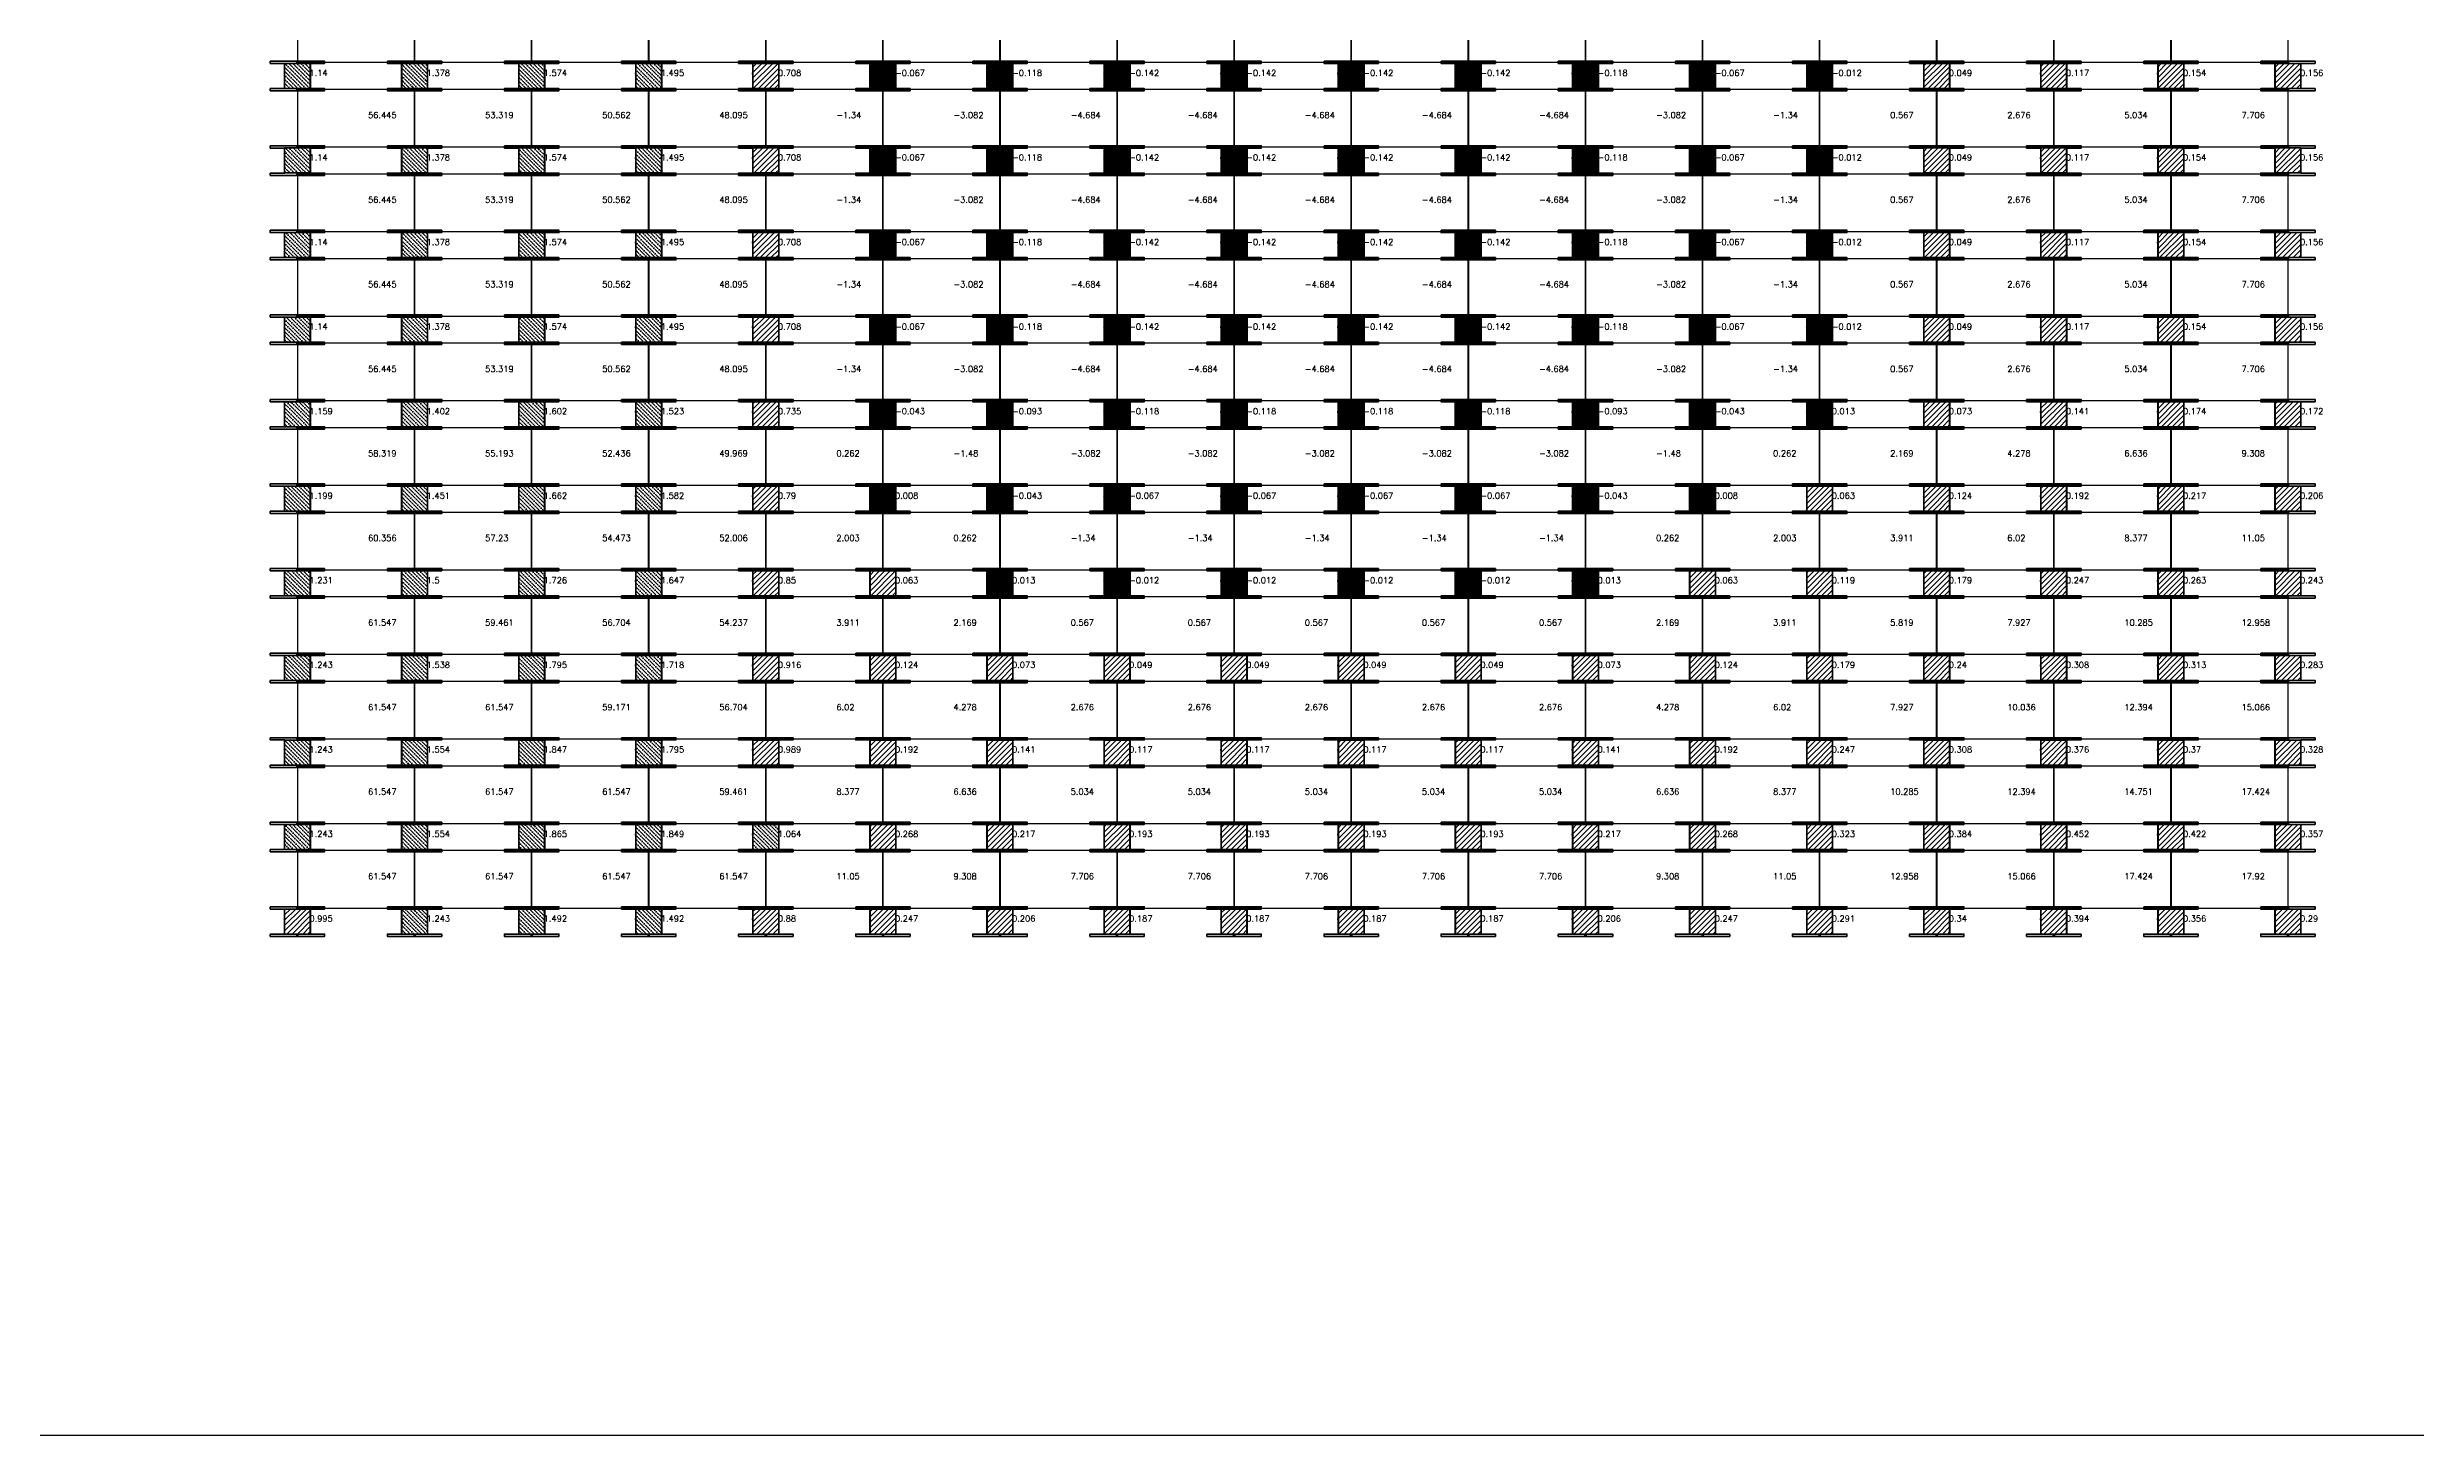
# Model space of a CAD drawing. Header units: inches. Extents: x 2273 to 14350, y -445 to 7742.
# Drawn here: x 10015 to 11584, y 5932 to 6850 of the extents above; entities that cross this region are included whole.
import ezdxf

# ---------------------------------------------------------------- set-up
doc = ezdxf.new("R2010")
doc.units = ezdxf.units.IN
doc.header["$LTSCALE"] = 50
doc.header["$MEASUREMENT"] = 0
for name, color, linetype, lineweight in [('E-PANELS', 140, 'Continuous', 30), ('E2-ECOFEET', 254, 'Continuous', 35), ('E3-ECOFEET', 254, 'Continuous', 35), ('HATCH 1', 5, 'Continuous', 35), ('HATCH 2', 140, 'Continuous', 35), ('HATCH 7', 20, 'Continuous', 35)]:
    doc.layers.add(name, color=color, linetype=linetype, lineweight=lineweight)
doc.layers.add('EF3 TEXT', color=7, linetype='Continuous', plot=False)
doc.layers.add('IFI PERIMETER', color=231, linetype='FENCE', plot=False)
doc.layers.get('E2-ECOFEET').off()
doc.styles.add('mytext', font='romans.shx')
doc.styles.get("Standard").update_dxf_attribs({"font": 'arial.ttf'})
doc.linetypes.add('FENCE', pattern='A,0.5,-0.1,["X",Standard,S=0.1,R=0,X=-0.035,Y=-0.05],-0.1', length=0.7)

# ---------------------------------------------------------------- blocks, each defined once
blk = doc.blocks.new('EF3_HATCH_2')
at = {"layer": 'HATCH 2'}
h = blk.add_hatch(dxfattribs=at)
h.set_pattern_fill('ANSI36', color=256, scale=15, angle=90)
h.set_pattern_definition([(135, (-119.168, -90.9187), (-3.64602, 0.994369), [4.6875, -0.9375, 0, -0.9375])])
h.paths.add_polyline_path([(-8.5, -8.25), (8.5, -8.25), (8.5, 8.25), (-8.5, 8.25)])
blk.add_lwpolyline([(-8.5, -8.25), (8.5, -8.25), (8.5, 8.25), (-8.5, 8.25)], close=True, dxfattribs=at)
blk = doc.blocks.new('EF3_HATCH_1')
at = {"layer": 'HATCH 1'}
h = blk.add_hatch(dxfattribs=at)
h.set_pattern_fill('ANSI31', color=256, scale=20)
h.set_pattern_definition([(45, (-119.168, -90.9187), (-1.767767, 1.767767), [])])
h.paths.add_polyline_path([(-8.5, -8.25), (8.5, -8.25), (8.5, 8.25), (-8.5, 8.25)])
blk.add_lwpolyline([(-8.5, -8.25), (8.5, -8.25), (8.5, 8.25), (-8.5, 8.25)], close=True, dxfattribs=at)
blk = doc.blocks.new('EF3_HATCH_7')
at = {"layer": 'HATCH 7'}
h = blk.add_hatch(color=256, dxfattribs=at)
h.dxf.hatch_style = 1
h.paths.add_polyline_path([(-8.5, -8.25), (8.5, -8.25), (8.5, 8.25), (-8.5, 8.25)])
blk.add_lwpolyline([(-8.5, -8.25), (8.5, -8.25), (8.5, 8.25), (-8.5, 8.25)], close=True, dxfattribs=at)
blk = doc.blocks.new('ET 335W 10DEG')
at = {"layer": 'E-PANELS'}
blk.add_lwpolyline([(0, 0), (77.01, 0), (77.01, -38.48), (0, -38.48)], close=True, dxfattribs=at)
blk = doc.blocks.new('EF3')
at = {"layer": 'E3-ECOFEET', "color": 5}
for points in [[(0, 0), (0, -1.5), (9.4, -1.5), (9.4, -18.1), (0, -18.1), (0, -19.6), (36, -19.6), (36, -18.1), (26.6, -18.1), (26.6, -1.5), (36, -1.5), (36, 0), (0, 0)], [(8.8, -8.1), (8.9, -8.1)]]:
    blk.add_lwpolyline(points, dxfattribs=at)
at = {"layer": 'E3-ECOFEET'}
for points in [[(17.2, -1), (17.8, -1), (17.8, -0.5)], [(18.2, -0.5), (18.2, -1), (18.8, -1)], [(17.2, -18.5), (17.8, -18.5), (17.8, -19)], [(18.2, -19), (18.2, -18.5), (18.8, -18.5)]]:
    blk.add_lwpolyline(points, dxfattribs=at)

msp = doc.modelspace()

# ---------------------------------------------------------------- linework, layer by layer
at = {"layer": 'IFI PERIMETER'}
msp.add_lwpolyline([(8143.4, 7741.9), (14350, 7741.9), (14350, 5931.6), (8143.4, 5931.6)], close=True, dxfattribs=at)

# ---------------------------------------------------------------- block references
at = {"layer": 'E-PANELS'}
for p in [(10181.2, 6878.8), (10258.7, 6878.8), (10336.2, 6878.8), (10413.7, 6878.8), (10491.2, 6878.8), (10568.7, 6878.8), (10646.3, 6878.8), (10723.8, 6878.8), (10801.3, 6878.8), (10878.8, 6878.8), (10956.3, 6878.8), (11033.8, 6878.8), (11111.3, 6878.8), (11188.8, 6878.8), (11266.3, 6878.8), (11343.8, 6878.8), (11421.4, 6878.8), (10181.2, 6822.8), (10258.7, 6822.8), (10336.2, 6822.8), (10413.7, 6822.8), (10491.2, 6822.8), (10568.7, 6822.8), (10646.3, 6822.8), (10723.8, 6822.8), (10801.3, 6822.8), (10878.8, 6822.8), (10956.3, 6822.8), (11033.8, 6822.8), (11111.3, 6822.8), (11188.8, 6822.8), (11266.3, 6822.8), (11343.8, 6822.8), (11421.4, 6822.8), (10181.2, 6766.8), (10258.7, 6766.8), (10336.2, 6766.8), (10413.7, 6766.8), (10491.2, 6766.8), (10568.7, 6766.8), (10646.3, 6766.8), (10723.8, 6766.8), (10801.3, 6766.8), (10878.8, 6766.8), (10956.3, 6766.8), (11033.8, 6766.8), (11111.3, 6766.8), (11188.8, 6766.8), (11266.3, 6766.8), (11343.8, 6766.8), (11421.4, 6766.8), (10181.2, 6710.8), (10258.7, 6710.8), (10336.2, 6710.8), (10413.7, 6710.8), (10491.2, 6710.8), (10568.7, 6710.8), (10646.3, 6710.8), (10723.8, 6710.8), (10801.3, 6710.8), (10878.8, 6710.8), (10956.3, 6710.8), (11033.8, 6710.8), (11111.3, 6710.8), (11188.8, 6710.8), (11266.3, 6710.8), (11343.8, 6710.8), (11421.4, 6710.8), (10181.2, 6654.9), (10258.7, 6654.9), (10336.2, 6654.9), (10413.7, 6654.9), (10491.2, 6654.9), (10568.7, 6654.9), (10646.3, 6654.9), (10723.8, 6654.9), (10801.3, 6654.9), (10878.8, 6654.9), (10956.3, 6654.9), (11033.8, 6654.9), (11111.3, 6654.9), (11188.8, 6654.9), (11266.3, 6654.9), (11343.8, 6654.9), (11421.4, 6654.9), (10181.2, 6598.9), (10258.7, 6598.9), (10336.2, 6598.9), (10413.7, 6598.9), (10491.2, 6598.9), (10568.7, 6598.9), (10646.3, 6598.9), (10723.8, 6598.9), (10801.3, 6598.9), (10878.8, 6598.9), (10956.3, 6598.9), (11033.8, 6598.9), (11111.3, 6598.9), (11188.8, 6598.9), (11266.3, 6598.9), (11343.8, 6598.9), (11421.4, 6598.9), (10181.2, 6542.9), (10258.7, 6542.9), (10336.2, 6542.9), (10413.7, 6542.9), (10491.2, 6542.9), (10568.7, 6542.9), (10646.3, 6542.9), (10723.8, 6542.9), (10801.3, 6542.9), (10878.8, 6542.9), (10956.3, 6542.9), (11033.8, 6542.9), (11111.3, 6542.9), (11188.8, 6542.9), (11266.3, 6542.9), (11343.8, 6542.9), (11421.4, 6542.9), (10181.2, 6487), (10258.7, 6487), (10336.2, 6487), (10413.7, 6487), (10491.2, 6487), (10568.7, 6487), (10646.3, 6487), (10723.8, 6487), (10801.3, 6487), (10878.8, 6487), (10956.3, 6487), (11033.8, 6487), (11111.3, 6487), (11188.8, 6487), (11266.3, 6487), (11343.8, 6487), (11421.4, 6487), (10181.2, 6431), (10258.7, 6431), (10336.2, 6431), (10413.7, 6431), (10491.2, 6431), (10568.7, 6431), (10646.3, 6431), (10723.8, 6431), (10801.3, 6431), (10878.8, 6431), (10956.3, 6431), (11033.8, 6431), (11111.3, 6431), (11188.8, 6431), (11266.3, 6431), (11343.8, 6431), (11421.4, 6431), (10181.2, 6375), (10258.7, 6375), (10336.2, 6375), (10413.7, 6375), (10491.2, 6375), (10568.7, 6375), (10646.3, 6375), (10723.8, 6375), (10801.3, 6375), (10878.8, 6375), (10956.3, 6375), (11033.8, 6375), (11111.3, 6375), (11188.8, 6375), (11266.3, 6375), (11343.8, 6375), (11421.4, 6375), (10181.2, 6319), (10258.7, 6319), (10336.2, 6319), (10413.7, 6319), (10491.2, 6319), (10568.7, 6319), (10646.3, 6319), (10723.8, 6319), (10801.3, 6319), (10878.8, 6319), (10956.3, 6319), (11033.8, 6319), (11111.3, 6319), (11188.8, 6319), (11266.3, 6319), (11343.8, 6319), (11421.4, 6319)]:
    msp.add_blockref('ET 335W 10DEG', p, dxfattribs=at)
at = {"layer": 'E2-ECOFEET'}
for p in [(10162.9, 6841.3), (10240.5, 6841.3), (10318, 6841.3), (10395.5, 6841.3), (10473, 6841.3), (10550.5, 6841.3), (10628, 6841.3), (10705.5, 6841.3), (10783, 6841.3), (10860.5, 6841.3), (10938, 6841.3), (11015.6, 6841.3), (11093.1, 6841.3), (11170.6, 6841.3), (11248.1, 6841.3), (11325.6, 6841.3), (11403.1, 6841.3), (11480.6, 6841.3), (10162.9, 6785.3), (10240.5, 6785.3), (10318, 6785.3), (10395.5, 6785.3), (10473, 6785.3), (10550.5, 6785.3), (10628, 6785.3), (10705.5, 6785.3), (10783, 6785.3), (10860.5, 6785.3), (10938, 6785.3), (11015.6, 6785.3), (11093.1, 6785.3), (11170.6, 6785.3), (11248.1, 6785.3), (11325.6, 6785.3), (11403.1, 6785.3), (11480.6, 6785.3), (10162.9, 6729.4), (10240.5, 6729.4), (10318, 6729.4), (10395.5, 6729.4), (10473, 6729.4), (10550.5, 6729.4), (10628, 6729.4), (10705.5, 6729.4), (10783, 6729.4), (10860.5, 6729.4), (10938, 6729.4), (11015.6, 6729.4), (11093.1, 6729.4), (11170.6, 6729.4), (11248.1, 6729.4), (11325.6, 6729.4), (11403.1, 6729.4), (11480.6, 6729.4), (10162.9, 6673.4), (10240.5, 6673.4), (10318, 6673.4), (10395.5, 6673.4), (10473, 6673.4), (10550.5, 6673.4), (10628, 6673.4), (10705.5, 6673.4), (10783, 6673.4), (10860.5, 6673.4), (10938, 6673.4), (11015.6, 6673.4), (11093.1, 6673.4), (11170.6, 6673.4), (11248.1, 6673.4), (11325.6, 6673.4), (11403.1, 6673.4), (11480.6, 6673.4), (10162.9, 6617.4), (10240.5, 6617.4), (10318, 6617.4), (10395.5, 6617.4), (10473, 6617.4), (10550.5, 6617.4), (10628, 6617.4), (10705.5, 6617.4), (10783, 6617.4), (10860.5, 6617.4), (10938, 6617.4), (11015.6, 6617.4), (11093.1, 6617.4), (11170.6, 6617.4), (11248.1, 6617.4), (11325.6, 6617.4), (11403.1, 6617.4), (11480.6, 6617.4), (10162.9, 6561.5), (10240.5, 6561.5), (10318, 6561.5), (10395.5, 6561.5), (10473, 6561.5), (10550.5, 6561.5), (10628, 6561.5), (10705.5, 6561.5), (10783, 6561.5), (10860.5, 6561.5), (10938, 6561.5), (11015.6, 6561.5), (11093.1, 6561.5), (11170.6, 6561.5), (11248.1, 6561.5), (11325.6, 6561.5), (11403.1, 6561.5), (11480.6, 6561.5), (10162.9, 6505.5), (10240.5, 6505.5), (10318, 6505.5), (10395.5, 6505.5), (10473, 6505.5), (10550.5, 6505.5), (10628, 6505.5), (10705.5, 6505.5), (10783, 6505.5), (10860.5, 6505.5), (10938, 6505.5), (11015.6, 6505.5), (11093.1, 6505.5), (11170.6, 6505.5), (11248.1, 6505.5), (11325.6, 6505.5), (11403.1, 6505.5), (11480.6, 6505.5), (10162.9, 6449.5), (10240.5, 6449.5), (10318, 6449.5), (10395.5, 6449.5), (10473, 6449.5), (10550.5, 6449.5), (10628, 6449.5), (10705.5, 6449.5), (10783, 6449.5), (10860.5, 6449.5), (10938, 6449.5), (11015.6, 6449.5), (11093.1, 6449.5), (11170.6, 6449.5), (11248.1, 6449.5), (11325.6, 6449.5), (11403.1, 6449.5), (11480.6, 6449.5), (10162.9, 6393.5), (10240.5, 6393.5), (10318, 6393.5), (10395.5, 6393.5), (10473, 6393.5), (10550.5, 6393.5), (10628, 6393.5), (10705.5, 6393.5), (10783, 6393.5), (10860.5, 6393.5), (10938, 6393.5), (11015.6, 6393.5), (11093.1, 6393.5), (11170.6, 6393.5), (11248.1, 6393.5), (11325.6, 6393.5), (11403.1, 6393.5), (11480.6, 6393.5), (10162.9, 6337.6), (10240.5, 6337.6), (10318, 6337.6), (10395.5, 6337.6), (10473, 6337.6), (10550.5, 6337.6), (10628, 6337.6), (10705.5, 6337.6), (10783, 6337.6), (10860.5, 6337.6), (10938, 6337.6), (11015.6, 6337.6), (11093.1, 6337.6), (11170.6, 6337.6), (11248.1, 6337.6), (11325.6, 6337.6), (11403.1, 6337.6), (11480.6, 6337.6), (10162.9, 6281.6), (10240.5, 6281.6), (10318, 6281.6), (10395.5, 6281.6), (10473, 6281.6), (10550.5, 6281.6), (10628, 6281.6), (10705.5, 6281.6), (10783, 6281.6), (10860.5, 6281.6), (10938, 6281.6), (11015.6, 6281.6), (11093.1, 6281.6), (11170.6, 6281.6), (11248.1, 6281.6), (11325.6, 6281.6), (11403.1, 6281.6), (11480.6, 6281.6)]:
    msp.add_blockref('EF3', p, dxfattribs=at)
at = {"layer": 'HATCH 1'}
for p in [(10491, 6831.5), (11266.1, 6831.5), (11343.6, 6831.5), (11421.1, 6831.5), (11498.6, 6831.5), (10491, 6775.6), (11266.1, 6775.6), (11343.6, 6775.6), (11421.1, 6775.6), (11498.6, 6775.6), (10491, 6719.6), (11266.1, 6719.6), (11343.6, 6719.6), (11421.1, 6719.6), (11498.6, 6719.6), (10491, 6663.6), (11266.1, 6663.6), (11343.6, 6663.6), (11421.1, 6663.6), (11498.6, 6663.6), (10491, 6607.6), (11266.1, 6607.6), (11343.6, 6607.6), (11421.1, 6607.6), (11498.6, 6607.6), (10491, 6551.7), (11188.6, 6551.7), (11266.1, 6551.7), (11343.6, 6551.7), (11421.1, 6551.7), (11498.6, 6551.7), (10491, 6495.7), (10568.5, 6495.7), (11111.1, 6495.7), (11188.6, 6495.7), (11266.1, 6495.7), (11343.6, 6495.7), (11421.1, 6495.7), (11498.6, 6495.7), (10491, 6439.7), (10568.5, 6439.7), (10646, 6439.7), (10723.5, 6439.7), (10801, 6439.7), (10878.5, 6439.7), (10956, 6439.7), (11033.6, 6439.7), (11111.1, 6439.7), (11188.6, 6439.7), (11266.1, 6439.7), (11343.6, 6439.7), (11421.1, 6439.7), (11498.6, 6439.7), (10491, 6383.7), (10568.5, 6383.7), (10646, 6383.7), (10723.5, 6383.7), (10801, 6383.7), (10878.5, 6383.7), (10956, 6383.7), (11033.6, 6383.7), (11111.1, 6383.7), (11188.6, 6383.7), (11266.1, 6383.7), (11343.6, 6383.7), (11421.1, 6383.7), (11498.6, 6383.7), (10568.5, 6327.8), (10646, 6327.8), (10723.5, 6327.8), (10801, 6327.8), (10878.5, 6327.8), (10956, 6327.8), (11033.6, 6327.8), (11111.1, 6327.8), (11188.6, 6327.8), (11266.1, 6327.8), (11343.6, 6327.8), (11421.1, 6327.8), (11498.6, 6327.8), (10180.9, 6271.8), (10491, 6271.8), (10568.5, 6271.8), (10646, 6271.8), (10723.5, 6271.8), (10801, 6271.8), (10878.5, 6271.8), (10956, 6271.8), (11033.6, 6271.8), (11111.1, 6271.8), (11188.6, 6271.8), (11266.1, 6271.8), (11343.6, 6271.8), (11421.1, 6271.8), (11498.6, 6271.8)]:
    msp.add_blockref('EF3_HATCH_1', p, dxfattribs=at)
at = {"layer": 'HATCH 2'}
for p in [(10180.9, 6831.5), (10258.5, 6831.5), (10336, 6831.5), (10413.5, 6831.5), (10180.9, 6775.6), (10258.5, 6775.6), (10336, 6775.6), (10413.5, 6775.6), (10180.9, 6719.6), (10258.5, 6719.6), (10336, 6719.6), (10413.5, 6719.6), (10180.9, 6663.6), (10258.5, 6663.6), (10336, 6663.6), (10413.5, 6663.6), (10180.9, 6607.6), (10258.5, 6607.6), (10336, 6607.6), (10413.5, 6607.6), (10180.9, 6551.7), (10258.5, 6551.7), (10336, 6551.7), (10413.5, 6551.7), (10180.9, 6495.7), (10258.5, 6495.7), (10336, 6495.7), (10413.5, 6495.7), (10180.9, 6439.7), (10258.5, 6439.7), (10336, 6439.7), (10413.5, 6439.7), (10180.9, 6383.7), (10258.5, 6383.7), (10336, 6383.7), (10413.5, 6383.7), (10180.9, 6327.8), (10258.5, 6327.8), (10336, 6327.8), (10413.5, 6327.8), (10491, 6327.8), (10258.5, 6271.8), (10336, 6271.8), (10413.5, 6271.8)]:
    msp.add_blockref('EF3_HATCH_2', p, dxfattribs=at)
at = {"layer": 'HATCH 7'}
for p in [(10568.5, 6831.5), (10646, 6831.5), (10723.5, 6831.5), (10801, 6831.5), (10878.5, 6831.5), (10956, 6831.5), (11033.6, 6831.5), (11111.1, 6831.5), (11188.6, 6831.5), (10568.5, 6775.6), (10646, 6775.6), (10723.5, 6775.6), (10801, 6775.6), (10878.5, 6775.6), (10956, 6775.6), (11033.6, 6775.6), (11111.1, 6775.6), (11188.6, 6775.6), (10568.5, 6719.6), (10646, 6719.6), (10723.5, 6719.6), (10801, 6719.6), (10878.5, 6719.6), (10956, 6719.6), (11033.6, 6719.6), (11111.1, 6719.6), (11188.6, 6719.6), (10568.5, 6663.6), (10646, 6663.6), (10723.5, 6663.6), (10801, 6663.6), (10878.5, 6663.6), (10956, 6663.6), (11033.6, 6663.6), (11111.1, 6663.6), (11188.6, 6663.6), (10568.5, 6607.6), (10646, 6607.6), (10723.5, 6607.6), (10801, 6607.6), (10878.5, 6607.6), (10956, 6607.6), (11033.6, 6607.6), (11111.1, 6607.6), (11188.6, 6607.6), (10568.5, 6551.7), (10646, 6551.7), (10723.5, 6551.7), (10801, 6551.7), (10878.5, 6551.7), (10956, 6551.7), (11033.6, 6551.7), (11111.1, 6551.7), (10646, 6495.7), (10723.5, 6495.7), (10801, 6495.7), (10878.5, 6495.7), (10956, 6495.7), (11033.6, 6495.7)]:
    msp.add_blockref('EF3_HATCH_7', p, dxfattribs=at)

# ---------------------------------------------------------------- texts
at = {"layer": 'EF3 TEXT', "style": 'mytext'}
for s, p in [('1.14', (10188.9, 6831.5)), ('1.378', (10266.5, 6831.5)), ('1.574', (10344, 6831.5)), ('1.495', (10421.5, 6831.5)), ('0.708', (10499, 6831.5)), ('-0.067', (10576.5, 6831.5)), ('-0.118', (10654, 6831.5)), ('-0.142', (10731.5, 6831.5)), ('-0.142', (10809, 6831.5)), ('-0.142', (10886.5, 6831.5)), ('-0.142', (10964, 6831.5)), ('-0.118', (11041.6, 6831.5)), ('-0.067', (11119.1, 6831.5)), ('-0.012', (11196.6, 6831.5)), ('0.049', (11274.1, 6831.5)), ('0.117', (11351.6, 6831.5)), ('0.154', (11429.1, 6831.5)), ('0.156', (11506.6, 6831.5)), ('56.445', (10227.7, 6803.6)), ('53.319', (10305.2, 6803.6)), ('50.562', (10382.7, 6803.6)), ('48.095', (10460.2, 6803.6)), ('-1.34', (10537.7, 6803.6)), ('-3.082', (10615.2, 6803.6)), ('-4.684', (10692.8, 6803.6)), ('-4.684', (10770.3, 6803.6)), ('-4.684', (10847.8, 6803.6)), ('-4.684', (10925.3, 6803.6)), ('-4.684', (11002.8, 6803.6)), ('-3.082', (11080.3, 6803.6)), ('-1.34', (11157.8, 6803.6)), ('0.567', (11235.3, 6803.6)), ('2.676', (11312.8, 6803.6)), ('5.034', (11390.3, 6803.6)), ('7.706', (11467.9, 6803.6)), ('1.14', (10188.9, 6775.6)), ('1.378', (10266.5, 6775.6)), ('1.574', (10344, 6775.6)), ('1.495', (10421.5, 6775.6)), ('0.708', (10499, 6775.6)), ('-0.067', (10576.5, 6775.6)), ('-0.118', (10654, 6775.6)), ('-0.142', (10731.5, 6775.6)), ('-0.142', (10809, 6775.6)), ('-0.142', (10886.5, 6775.6)), ('-0.142', (10964, 6775.6)), ('-0.118', (11041.6, 6775.6)), ('-0.067', (11119.1, 6775.6)), ('-0.012', (11196.6, 6775.6)), ('0.049', (11274.1, 6775.6)), ('0.117', (11351.6, 6775.6)), ('0.154', (11429.1, 6775.6)), ('0.156', (11506.6, 6775.6)), ('56.445', (10227.7, 6747.6)), ('53.319', (10305.2, 6747.6)), ('50.562', (10382.7, 6747.6)), ('48.095', (10460.2, 6747.6)), ('-1.34', (10537.7, 6747.6)), ('-3.082', (10615.2, 6747.6)), ('-4.684', (10692.8, 6747.6)), ('-4.684', (10770.3, 6747.6)), ('-4.684', (10847.8, 6747.6)), ('-4.684', (10925.3, 6747.6)), ('-4.684', (11002.8, 6747.6)), ('-3.082', (11080.3, 6747.6)), ('-1.34', (11157.8, 6747.6)), ('0.567', (11235.3, 6747.6)), ('2.676', (11312.8, 6747.6)), ('5.034', (11390.3, 6747.6)), ('7.706', (11467.9, 6747.6)), ('1.14', (10188.9, 6719.6)), ('1.378', (10266.5, 6719.6)), ('1.574', (10344, 6719.6)), ('1.495', (10421.5, 6719.6)), ('0.708', (10499, 6719.6)), ('-0.067', (10576.5, 6719.6)), ('-0.118', (10654, 6719.6)), ('-0.142', (10731.5, 6719.6)), ('-0.142', (10809, 6719.6)), ('-0.142', (10886.5, 6719.6)), ('-0.142', (10964, 6719.6)), ('-0.118', (11041.6, 6719.6)), ('-0.067', (11119.1, 6719.6)), ('-0.012', (11196.6, 6719.6)), ('0.049', (11274.1, 6719.6)), ('0.117', (11351.6, 6719.6)), ('0.154', (11429.1, 6719.6)), ('0.156', (11506.6, 6719.6)), ('56.445', (10227.7, 6691.6)), ('53.319', (10305.2, 6691.6)), ('50.562', (10382.7, 6691.6)), ('48.095', (10460.2, 6691.6)), ('-1.34', (10537.7, 6691.6)), ('-3.082', (10615.2, 6691.6)), ('-4.684', (10692.8, 6691.6)), ('-4.684', (10770.3, 6691.6)), ('-4.684', (10847.8, 6691.6)), ('-4.684', (10925.3, 6691.6)), ('-4.684', (11002.8, 6691.6)), ('-3.082', (11080.3, 6691.6)), ('-1.34', (11157.8, 6691.6)), ('0.567', (11235.3, 6691.6)), ('2.676', (11312.8, 6691.6)), ('5.034', (11390.3, 6691.6)), ('7.706', (11467.9, 6691.6)), ('1.14', (10188.9, 6663.6)), ('1.378', (10266.5, 6663.6)), ('1.574', (10344, 6663.6)), ('1.495', (10421.5, 6663.6)), ('0.708', (10499, 6663.6)), ('-0.067', (10576.5, 6663.6)), ('-0.118', (10654, 6663.6)), ('-0.142', (10731.5, 6663.6)), ('-0.142', (10809, 6663.6)), ('-0.142', (10886.5, 6663.6)), ('-0.142', (10964, 6663.6)), ('-0.118', (11041.6, 6663.6)), ('-0.067', (11119.1, 6663.6)), ('-0.012', (11196.6, 6663.6)), ('0.049', (11274.1, 6663.6)), ('0.117', (11351.6, 6663.6)), ('0.154', (11429.1, 6663.6)), ('0.156', (11506.6, 6663.6)), ('56.445', (10227.7, 6635.6)), ('53.319', (10305.2, 6635.6)), ('50.562', (10382.7, 6635.6)), ('48.095', (10460.2, 6635.6)), ('-1.34', (10537.7, 6635.6)), ('-3.082', (10615.2, 6635.6)), ('-4.684', (10692.8, 6635.6)), ('-4.684', (10770.3, 6635.6)), ('-4.684', (10847.8, 6635.6)), ('-4.684', (10925.3, 6635.6)), ('-4.684', (11002.8, 6635.6)), ('-3.082', (11080.3, 6635.6)), ('-1.34', (11157.8, 6635.6)), ('0.567', (11235.3, 6635.6)), ('2.676', (11312.8, 6635.6)), ('5.034', (11390.3, 6635.6)), ('7.706', (11467.9, 6635.6)), ('1.159', (10188.9, 6607.6)), ('1.402', (10266.5, 6607.6)), ('1.602', (10344, 6607.6)), ('1.523', (10421.5, 6607.6)), ('0.735', (10499, 6607.6)), ('-0.043', (10576.5, 6607.6)), ('-0.093', (10654, 6607.6)), ('-0.118', (10731.5, 6607.6)), ('-0.118', (10809, 6607.6)), ('-0.118', (10886.5, 6607.6)), ('-0.118', (10964, 6607.6)), ('-0.093', (11041.6, 6607.6)), ('-0.043', (11119.1, 6607.6)), ('0.013', (11196.6, 6607.6)), ('0.073', (11274.1, 6607.6)), ('0.141', (11351.6, 6607.6)), ('0.174', (11429.1, 6607.6)), ('0.172', (11506.6, 6607.6)), ('58.319', (10227.7, 6579.7)), ('55.193', (10305.2, 6579.7)), ('52.436', (10382.7, 6579.7)), ('49.969', (10460.2, 6579.7)), ('0.262', (10537.7, 6579.7)), ('-1.48', (10615.2, 6579.7)), ('-3.082', (10692.8, 6579.7)), ('-3.082', (10770.3, 6579.7)), ('-3.082', (10847.8, 6579.7)), ('-3.082', (10925.3, 6579.7)), ('-3.082', (11002.8, 6579.7)), ('-1.48', (11080.3, 6579.7)), ('0.262', (11157.8, 6579.7)), ('2.169', (11235.3, 6579.7)), ('4.278', (11312.8, 6579.7)), ('6.636', (11390.3, 6579.7)), ('9.308', (11467.9, 6579.7)), ('1.199', (10188.9, 6551.7)), ('1.451', (10266.5, 6551.7)), ('1.662', (10344, 6551.7)), ('1.582', (10421.5, 6551.7)), ('0.79', (10499, 6551.7)), ('0.008', (10576.5, 6551.7)), ('-0.043', (10654, 6551.7)), ('-0.067', (10731.5, 6551.7)), ('-0.067', (10809, 6551.7)), ('-0.067', (10886.5, 6551.7)), ('-0.067', (10964, 6551.7)), ('-0.043', (11041.6, 6551.7)), ('0.008', (11119.1, 6551.7)), ('0.063', (11196.6, 6551.7)), ('0.124', (11274.1, 6551.7)), ('0.192', (11351.6, 6551.7)), ('0.217', (11429.1, 6551.7)), ('0.206', (11506.6, 6551.7)), ('60.356', (10227.7, 6523.7)), ('57.23', (10305.2, 6523.7)), ('54.473', (10382.7, 6523.7)), ('52.006', (10460.2, 6523.7)), ('2.003', (10537.7, 6523.7)), ('0.262', (10615.2, 6523.7)), ('-1.34', (10692.8, 6523.7)), ('-1.34', (10770.3, 6523.7)), ('-1.34', (10847.8, 6523.7)), ('-1.34', (10925.3, 6523.7)), ('-1.34', (11002.8, 6523.7)), ('0.262', (11080.3, 6523.7)), ('2.003', (11157.8, 6523.7)), ('3.911', (11235.3, 6523.7)), ('6.02', (11312.8, 6523.7)), ('8.377', (11390.3, 6523.7)), ('11.05', (11467.9, 6523.7)), ('1.231', (10188.9, 6495.7)), ('1.5', (10266.5, 6495.7)), ('1.726', (10344, 6495.7)), ('1.647', (10421.5, 6495.7)), ('0.85', (10499, 6495.7)), ('0.063', (10576.5, 6495.7)), ('0.013', (10654, 6495.7)), ('-0.012', (10731.5, 6495.7)), ('-0.012', (10809, 6495.7)), ('-0.012', (10886.5, 6495.7)), ('-0.012', (10964, 6495.7)), ('0.013', (11041.6, 6495.7)), ('0.063', (11119.1, 6495.7)), ('0.119', (11196.6, 6495.7)), ('0.179', (11274.1, 6495.7)), ('0.247', (11351.6, 6495.7)), ('0.263', (11429.1, 6495.7)), ('0.243', (11506.6, 6495.7)), ('61.547', (10227.7, 6467.7)), ('59.461', (10305.2, 6467.7)), ('56.704', (10382.7, 6467.7)), ('54.237', (10460.2, 6467.7)), ('3.911', (10537.7, 6467.7)), ('2.169', (10615.2, 6467.7)), ('0.567', (10692.8, 6467.7)), ('0.567', (10770.3, 6467.7)), ('0.567', (10847.8, 6467.7)), ('0.567', (10925.3, 6467.7)), ('0.567', (11002.8, 6467.7)), ('2.169', (11080.3, 6467.7)), ('3.911', (11157.8, 6467.7)), ('5.819', (11235.3, 6467.7)), ('7.927', (11312.8, 6467.7)), ('10.285', (11390.3, 6467.7)), ('12.958', (11467.9, 6467.7)), ('1.243', (10188.9, 6439.7)), ('1.538', (10266.5, 6439.7)), ('1.795', (10344, 6439.7)), ('1.718', (10421.5, 6439.7)), ('0.916', (10499, 6439.7)), ('0.124', (10576.5, 6439.7)), ('0.073', (10654, 6439.7)), ('0.049', (10731.5, 6439.7)), ('0.049', (10809, 6439.7)), ('0.049', (10886.5, 6439.7)), ('0.049', (10964, 6439.7)), ('0.073', (11041.6, 6439.7)), ('0.124', (11119.1, 6439.7)), ('0.179', (11196.6, 6439.7)), ('0.24', (11274.1, 6439.7)), ('0.308', (11351.6, 6439.7)), ('0.313', (11429.1, 6439.7)), ('0.283', (11506.6, 6439.7)), ('61.547', (10227.7, 6411.7)), ('61.547', (10305.2, 6411.7)), ('59.171', (10382.7, 6411.7)), ('56.704', (10460.2, 6411.7)), ('6.02', (10537.7, 6411.7)), ('4.278', (10615.2, 6411.7)), ('2.676', (10692.8, 6411.7)), ('2.676', (10770.3, 6411.7)), ('2.676', (10847.8, 6411.7)), ('2.676', (10925.3, 6411.7)), ('2.676', (11002.8, 6411.7)), ('4.278', (11080.3, 6411.7)), ('6.02', (11157.8, 6411.7)), ('7.927', (11235.3, 6411.7)), ('10.036', (11312.8, 6411.7)), ('12.394', (11390.3, 6411.7)), ('15.066', (11467.9, 6411.7)), ('1.243', (10188.9, 6383.7)), ('1.554', (10266.5, 6383.7)), ('1.847', (10344, 6383.7)), ('1.795', (10421.5, 6383.7)), ('0.989', (10499, 6383.7)), ('0.192', (10576.5, 6383.7)), ('0.141', (10654, 6383.7)), ('0.117', (10731.5, 6383.7)), ('0.117', (10809, 6383.7)), ('0.117', (10886.5, 6383.7)), ('0.117', (10964, 6383.7)), ('0.141', (11041.6, 6383.7)), ('0.192', (11119.1, 6383.7)), ('0.247', (11196.6, 6383.7)), ('0.308', (11274.1, 6383.7)), ('0.376', (11351.6, 6383.7)), ('0.37', (11429.1, 6383.7)), ('0.328', (11506.6, 6383.7)), ('61.547', (10227.7, 6355.8)), ('61.547', (10305.2, 6355.8)), ('61.547', (10382.7, 6355.8)), ('59.461', (10460.2, 6355.8)), ('8.377', (10537.7, 6355.8)), ('6.636', (10615.2, 6355.8)), ('5.034', (10692.8, 6355.8)), ('5.034', (10770.3, 6355.8)), ('5.034', (10847.8, 6355.8)), ('5.034', (10925.3, 6355.8)), ('5.034', (11002.8, 6355.8)), ('6.636', (11080.3, 6355.8)), ('8.377', (11157.8, 6355.8)), ('10.285', (11235.3, 6355.8)), ('12.394', (11312.8, 6355.8)), ('14.751', (11390.3, 6355.8)), ('17.424', (11467.9, 6355.8)), ('1.243', (10188.9, 6327.8)), ('1.554', (10266.5, 6327.8)), ('1.865', (10344, 6327.8)), ('1.849', (10421.5, 6327.8)), ('1.064', (10499, 6327.8)), ('0.268', (10576.5, 6327.8)), ('0.217', (10654, 6327.8)), ('0.193', (10731.5, 6327.8)), ('0.193', (10809, 6327.8)), ('0.193', (10886.5, 6327.8)), ('0.193', (10964, 6327.8)), ('0.217', (11041.6, 6327.8)), ('0.268', (11119.1, 6327.8)), ('0.323', (11196.6, 6327.8)), ('0.384', (11274.1, 6327.8)), ('0.452', (11351.6, 6327.8)), ('0.422', (11429.1, 6327.8)), ('0.357', (11506.6, 6327.8)), ('61.547', (10227.7, 6299.8)), ('61.547', (10305.2, 6299.8)), ('61.547', (10382.7, 6299.8)), ('61.547', (10460.2, 6299.8)), ('11.05', (10537.7, 6299.8)), ('9.308', (10615.2, 6299.8)), ('7.706', (10692.8, 6299.8)), ('7.706', (10770.3, 6299.8)), ('7.706', (10847.8, 6299.8)), ('7.706', (10925.3, 6299.8)), ('7.706', (11002.8, 6299.8)), ('9.308', (11080.3, 6299.8)), ('11.05', (11157.8, 6299.8)), ('12.958', (11235.3, 6299.8)), ('15.066', (11312.8, 6299.8)), ('17.424', (11390.3, 6299.8)), ('17.92', (11467.9, 6299.8)), ('0.995', (10188.9, 6271.8)), ('1.243', (10266.5, 6271.8)), ('1.492', (10344, 6271.8)), ('1.492', (10421.5, 6271.8)), ('0.88', (10499, 6271.8)), ('0.247', (10576.5, 6271.8)), ('0.206', (10654, 6271.8)), ('0.187', (10731.5, 6271.8)), ('0.187', (10809, 6271.8)), ('0.187', (10886.5, 6271.8)), ('0.187', (10964, 6271.8)), ('0.206', (11041.6, 6271.8)), ('0.247', (11119.1, 6271.8)), ('0.291', (11196.6, 6271.8)), ('0.34', (11274.1, 6271.8)), ('0.394', (11351.6, 6271.8)), ('0.356', (11429.1, 6271.8)), ('0.29', (11506.6, 6271.8))]:
    msp.add_text(s, height=4, dxfattribs=at).set_placement(p)

doc.saveas('drawing.dxf')
